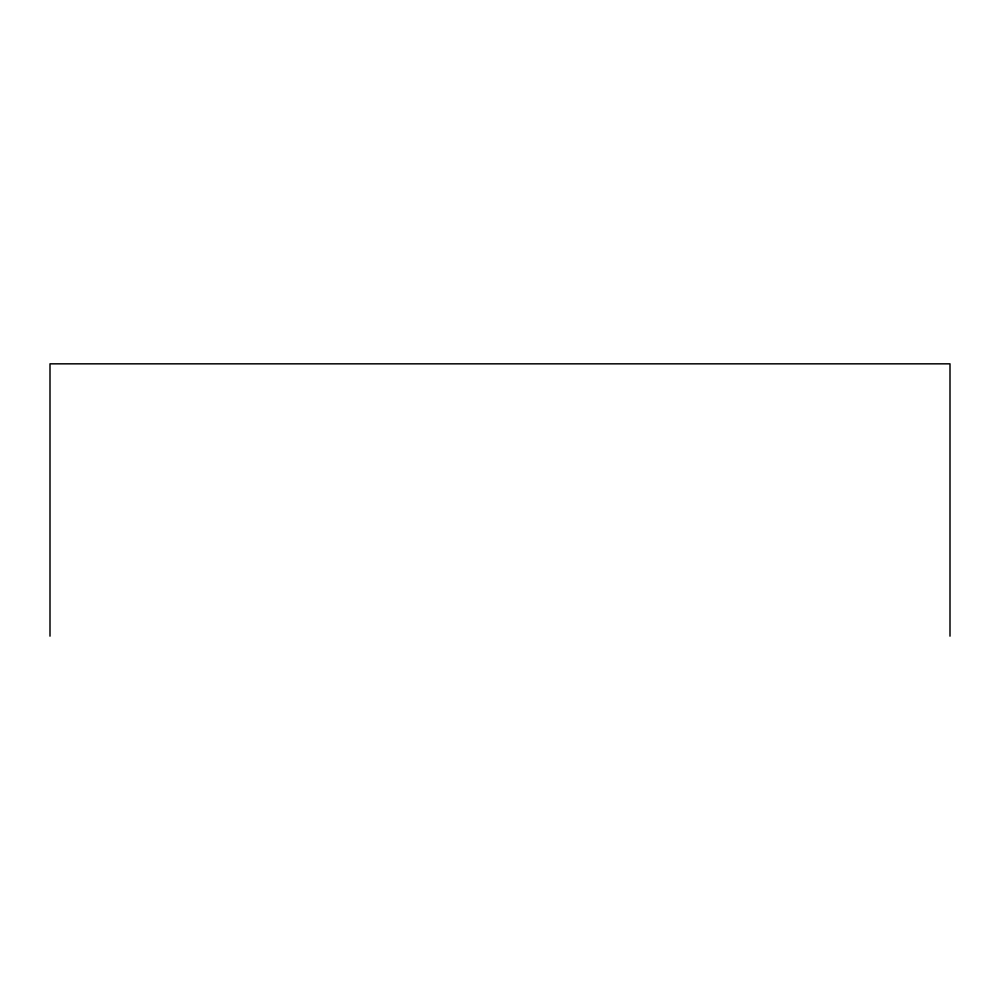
<?xml version="1.0" encoding="UTF-8"?>
<svg xmlns="http://www.w3.org/2000/svg" width="1000" height="1000" viewBox="0 0 1000 1000"><rect width="100%" height="100%" fill="white"/><g stroke="black" fill="none" stroke-linecap="round" stroke-linejoin="round"><path stroke-width="1.5" d="M950 636.163L950 363.837L50 363.837L50 636.163"/></g></svg>
